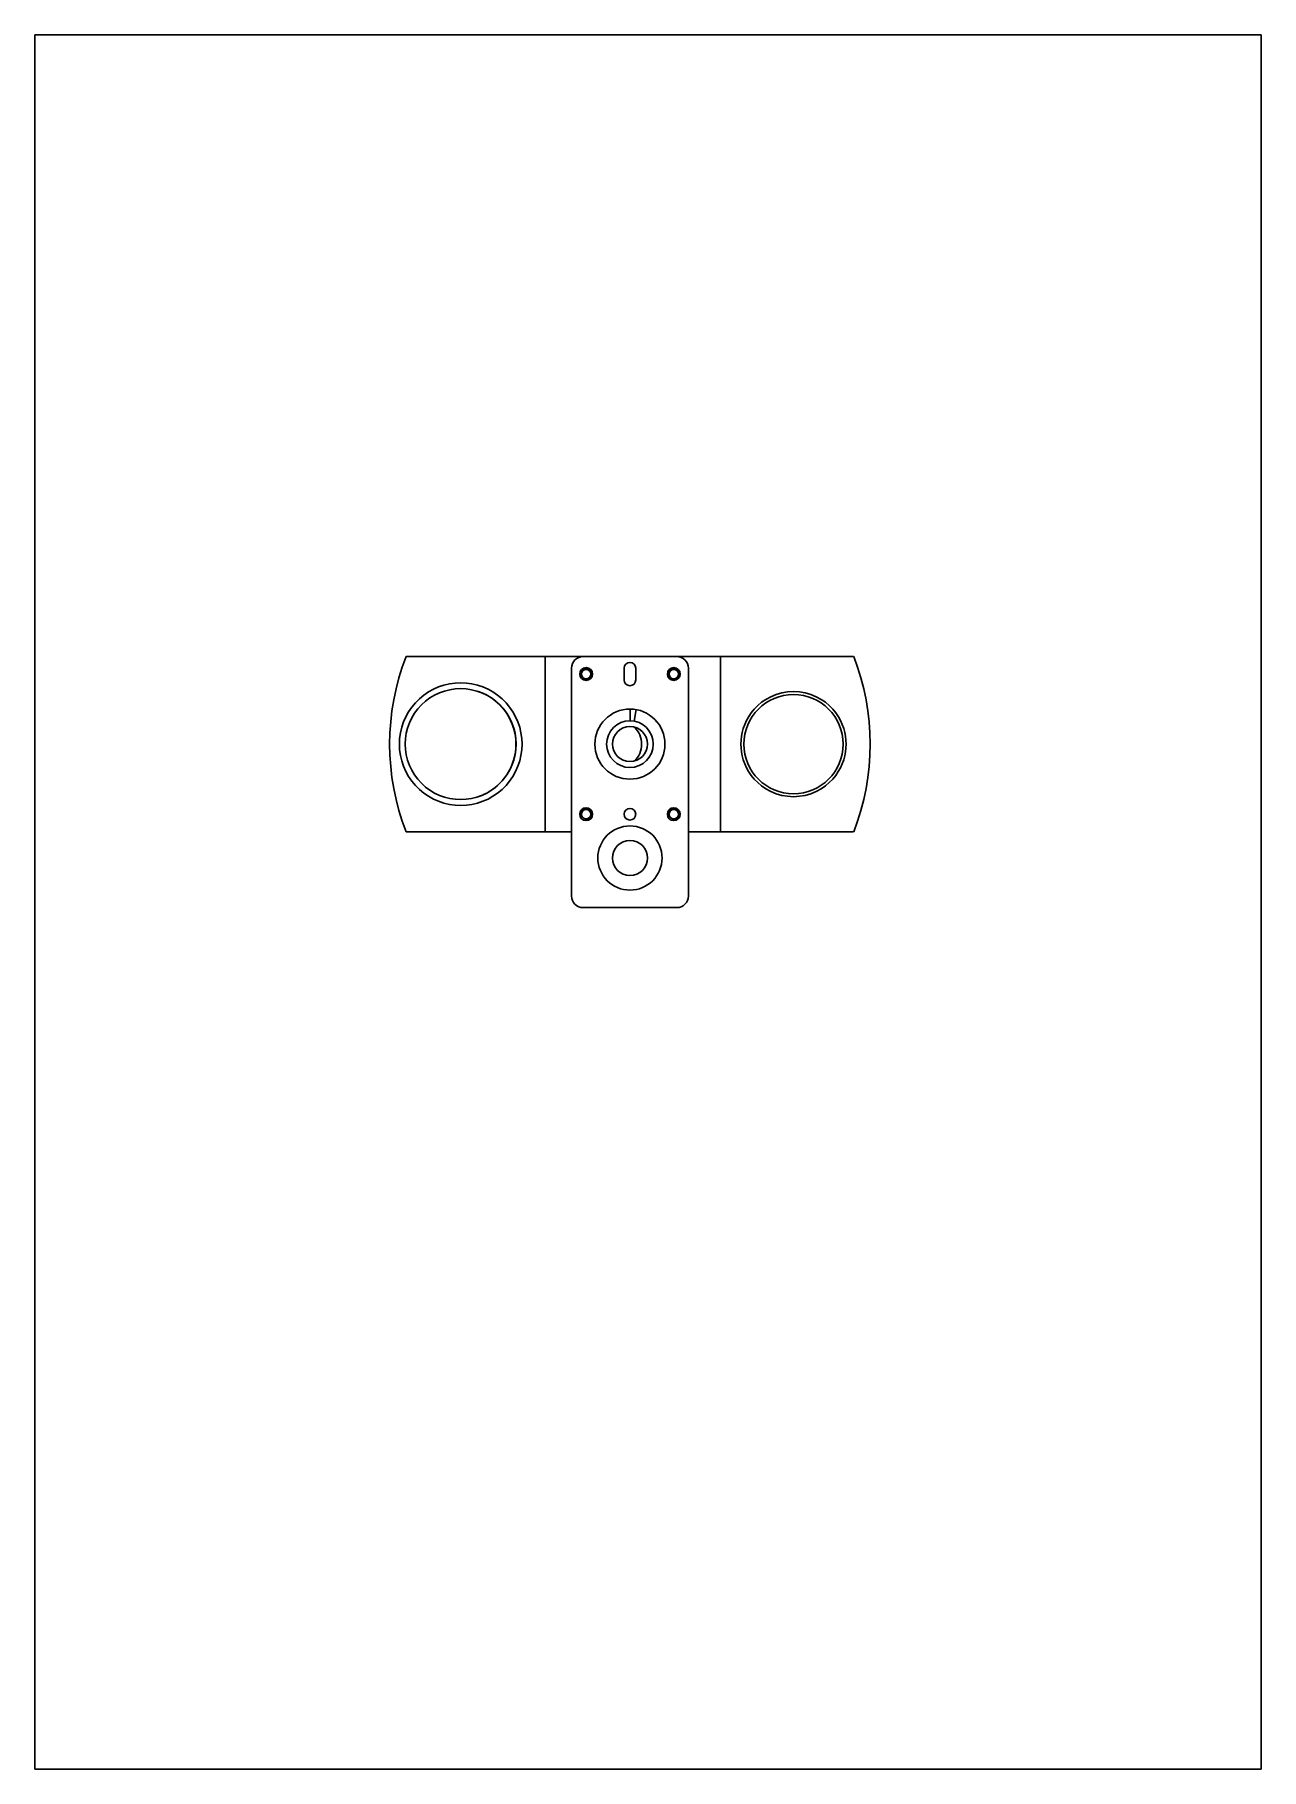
# Model space of a CAD drawing. Extents: x 0 to 210, y 0 to 297.
import ezdxf

# ---------------------------------------------------------------- set-up
doc = ezdxf.new("R2010")
doc.units = 0
doc.header["$LTSCALE"] = 19.36
doc.layers.get('0').update_dxf_attribs({"linetype": 'CONTINUOUS'})
doc.layers.add('AXES', color=7, linetype='CONTINUOUS')

msp = doc.modelspace()

# ---------------------------------------------------------------- linework, layer by layer
at = {"color": 7, "linetype": 'CONTINUOUS'}
for p, q in [((0, 0), (0, 297)), ((0, 297), (210, 297)), ((210, 0), (210, 297)), ((87.41, 190.53), (87.41, 160.53)), ((87.41, 190.53), (117.41, 190.53)), ((91.91, 188.53), (91.91, 149.53)), ((111.91, 149.53), (111.91, 188.53)), ((101.93, 181.53), (101.92, 179.53)), ((102.62, 179.47), (102.97, 181.44)), ((91.91, 160.53), (87.41, 160.53)), ((117.41, 160.53), (111.91, 160.53)), ((93.91, 147.53), (109.91, 147.53)), ((0, 0), (210, 0))]:
    msp.add_line(p, q, dxfattribs=at)
for points in [[(72.93, 186.03), (71.96, 185.99), (71, 185.85), (70.06, 185.63), (69.14, 185.32), (68.25, 184.93), (67.4, 184.46), (66.6, 183.91), (65.86, 183.29), (65.17, 182.61), (64.55, 181.86), (64, 181.06), (63.53, 180.21), (63.14, 179.33), (62.83, 178.41), (62.61, 177.46), (62.48, 176.51), (62.43, 175.53)], [(72.93, 185.03), (72, 184.99), (71.08, 184.85), (70.17, 184.62), (69.3, 184.31), (68.45, 183.91), (67.65, 183.43), (66.9, 182.88), (66.21, 182.25), (65.59, 181.56), (65.03, 180.81), (64.55, 180.01), (64.15, 179.17), (63.84, 178.29), (63.61, 177.39), (63.48, 176.47), (63.43, 175.53)], [(83.43, 175.53), (83.39, 176.51), (83.25, 177.46), (83.03, 178.41), (82.72, 179.33), (82.33, 180.21), (81.86, 181.06), (81.31, 181.86), (80.69, 182.61), (80.01, 183.29), (79.26, 183.91), (78.46, 184.46), (77.61, 184.93), (76.73, 185.32), (75.81, 185.63), (74.86, 185.85), (73.9, 185.99), (72.93, 186.03)], [(82.43, 175.53), (82.38, 176.47), (82.25, 177.39), (82.02, 178.29), (81.71, 179.17), (81.31, 180.01), (80.83, 180.81), (80.27, 181.56), (79.65, 182.25), (78.96, 182.88), (78.21, 183.43), (77.41, 183.91), (76.57, 184.31), (75.69, 184.62), (74.78, 184.85), (73.86, 184.99), (72.93, 185.03)], [(75.95, 184.53), (75.97, 184.53), (76.04, 184.5), (76.14, 184.46), (76.29, 184.41), (76.48, 184.34), (76.7, 184.24), (76.94, 184.13), (77.22, 184), (77.5, 183.85), (77.81, 183.67), (78.14, 183.46), (78.48, 183.22), (78.85, 182.94), (79.23, 182.62), (79.63, 182.24), (80.03, 181.81), (80.43, 181.32), (80.81, 180.79), (81.16, 180.22), (81.48, 179.6), (81.76, 178.96), (81.99, 178.29), (82.17, 177.6), (82.3, 176.9), (82.37, 176.21), (82.4, 175.53)], [(62.43, 175.53), (62.48, 174.56), (62.61, 173.6), (62.83, 172.66), (63.14, 171.74), (63.53, 170.85), (64, 170.01), (64.55, 169.21), (65.17, 168.46), (65.86, 167.77), (66.6, 167.15), (67.4, 166.61), (68.25, 166.13), (69.14, 165.74), (70.06, 165.43), (71, 165.21), (71.96, 165.08), (72.93, 165.03)], [(63.43, 175.53), (63.48, 174.6), (63.61, 173.68), (63.84, 172.78), (64.15, 171.9), (64.55, 171.05), (65.03, 170.26), (65.59, 169.51), (66.21, 168.82), (66.9, 168.19), (67.65, 167.63), (68.45, 167.16), (69.3, 166.76), (70.17, 166.44), (71.08, 166.22), (72, 166.08), (72.93, 166.03)], [(72.93, 166.03), (73.86, 166.08), (74.78, 166.22), (75.69, 166.44), (76.57, 166.76), (77.41, 167.16), (78.21, 167.63), (78.96, 168.19), (79.65, 168.82), (80.27, 169.51), (80.83, 170.26), (81.31, 171.05), (81.71, 171.9), (82.02, 172.78), (82.25, 173.68), (82.38, 174.6), (82.43, 175.53)], [(72.93, 165.03), (73.9, 165.08), (74.86, 165.21), (75.81, 165.43), (76.73, 165.74), (77.61, 166.13), (78.46, 166.61), (79.26, 167.15), (80.01, 167.77), (80.69, 168.46), (81.31, 169.21), (81.86, 170.01), (82.33, 170.85), (82.72, 171.74), (83.03, 172.66), (83.25, 173.6), (83.39, 174.56), (83.43, 175.53)], [(82.4, 175.53), (82.37, 174.86), (82.3, 174.17), (82.17, 173.47), (81.99, 172.78), (81.76, 172.11), (81.49, 171.47), (81.17, 170.86), (80.82, 170.28), (80.44, 169.75), (80.04, 169.26), (79.64, 168.83), (79.24, 168.45), (78.85, 168.13), (78.49, 167.85), (78.14, 167.61), (77.81, 167.4), (77.51, 167.22), (77.22, 167.07), (76.95, 166.94), (76.7, 166.82), (76.48, 166.73), (76.3, 166.66), (76.15, 166.6), (76.04, 166.56), (75.97, 166.54), (75.95, 166.53)]]:
    msp.add_lwpolyline(points, dxfattribs=at)
for centre, radius in [((101.91, 175.53), 3), ((101.91, 156.03), 5.5)]:
    msp.add_circle(centre, radius, dxfattribs=at)
for centre, radius, start, end in [((93.91, 188.53), 2, 90, 180), ((109.91, 188.53), 2, 0, 90), ((101.91, 175.53), 6, 0, 180), ((101.91, 175.53), 4, 0, 180), ((93.91, 149.53), 2, 180, 270), ((109.91, 149.53), 2, 270, 360)]:
    msp.add_arc(centre, radius, start, end, dxfattribs=at)
at = {"layer": 'AXES', "color": 7, "linetype": 'CONTINUOUS'}
for p, q in [((63.61, 190.53), (87.41, 190.53)), ((117.41, 190.53), (117.41, 160.53)), ((140.21, 190.53), (117.41, 190.53)), ((100.91, 188.53), (100.91, 186.53)), ((102.91, 186.53), (102.91, 188.53)), ((63.61, 160.53), (87.41, 160.53)), ((140.21, 160.53), (117.41, 160.53))]:
    msp.add_line(p, q, dxfattribs=at)
for points in [[(129.91, 166.53), (128.88, 166.6), (127.89, 166.76), (126.93, 167.04), (126.03, 167.41), (125.2, 167.86), (124.45, 168.38), (123.78, 168.94), (123.19, 169.55), (122.67, 170.18), (122.23, 170.84), (121.86, 171.5), (121.56, 172.17), (121.32, 172.85), (121.14, 173.52), (121.01, 174.19), (120.93, 174.87), (120.91, 175.54), (120.94, 176.21), (121.01, 176.88), (121.14, 177.55), (121.32, 178.23), (121.56, 178.9), (121.87, 179.57), (122.24, 180.24), (122.68, 180.89), (123.19, 181.52), (123.78, 182.13), (124.45, 182.69), (125.2, 183.2), (126.03, 183.65), (126.93, 184.02), (127.89, 184.3), (128.88, 184.47), (129.91, 184.53)], [(129.91, 184.53), (130.94, 184.47), (131.93, 184.3), (132.89, 184.02), (133.79, 183.65), (134.62, 183.2), (135.37, 182.69), (136.04, 182.12), (136.63, 181.52), (137.15, 180.88), (137.59, 180.23), (137.96, 179.56), (138.26, 178.89), (138.5, 178.22), (138.68, 177.54), (138.81, 176.87), (138.89, 176.2), (138.91, 175.53), (138.88, 174.86), (138.81, 174.19), (138.68, 173.51), (138.5, 172.84), (138.26, 172.16), (137.95, 171.49), (137.58, 170.83), (137.14, 170.17), (136.63, 169.54), (136.04, 168.94), (135.37, 168.38), (134.62, 167.86), (133.79, 167.41), (132.89, 167.04), (131.93, 166.76), (130.94, 166.6), (129.91, 166.53)]]:
    msp.add_lwpolyline(points, dxfattribs=at)
for centre, radius in [((94.41, 187.53), 1.1), ((94.41, 187.53), 0.8), ((109.41, 187.53), 1.1), ((109.41, 187.53), 0.8), ((129.91, 175.53), 8.5), ((94.41, 163.53), 1.1), ((94.41, 163.53), 0.8), ((101.91, 163.53), 1), ((109.41, 163.53), 1.1), ((109.41, 163.53), 0.8), ((101.91, 156.03), 3)]:
    msp.add_circle(centre, radius, dxfattribs=at)
for centre, radius, start, end in [((101.91, 175.53), 41.14, 158.6144, 201.3856), ((101.91, 175.53), 41.14, 338.6144, 21.3856), ((94.41, 187.53), 1, 255, 195), ((101.91, 188.53), 1, 0, 180), ((109.41, 187.53), 1, 255, 195), ((101.91, 186.53), 1, 180, 360), ((99.91, 175.53), 4, 313.3902, 46.6098), ((101.91, 175.53), 6, 180, 360), ((101.91, 175.53), 4, 180, 360), ((94.41, 163.53), 1, 255, 195), ((109.41, 163.53), 1, 255, 195)]:
    msp.add_arc(centre, radius, start, end, dxfattribs=at)

doc.saveas('drawing.dxf')
